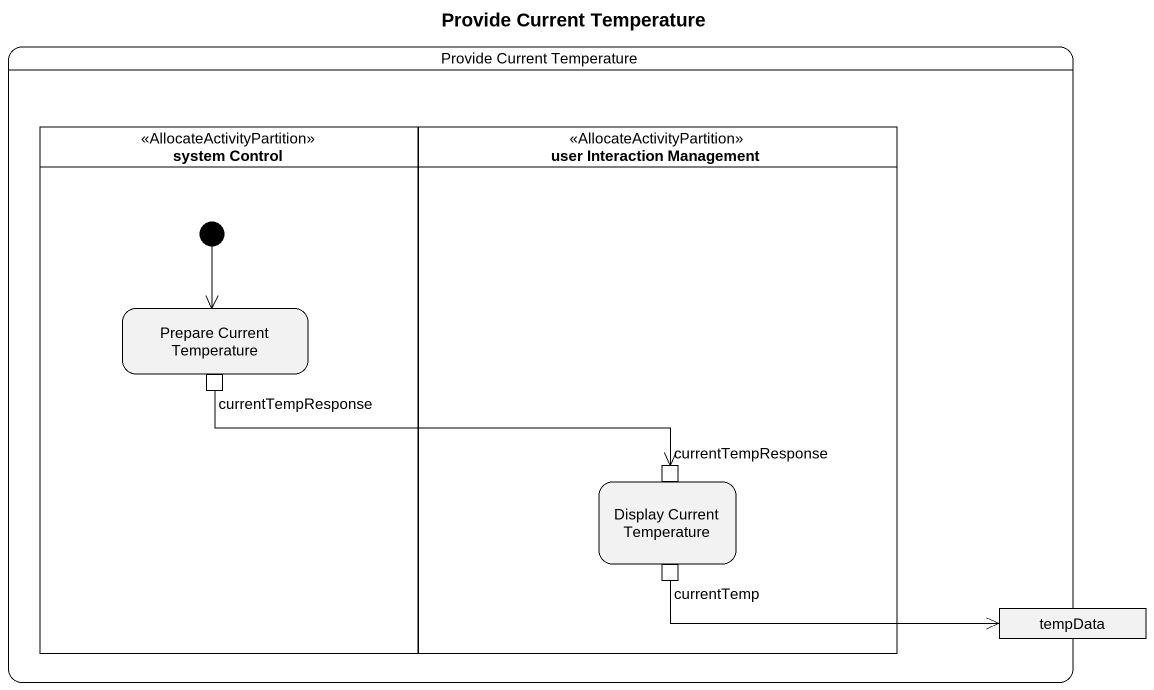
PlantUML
@startuml
title Provide Current Temperature
hide empty description
state "Provide Current Temperature" as Provide_Current_Temperature {
  state "system Control" as system_Control <<AllocateActivityPartition>> {
    state "Prepare Current Temperature" as Prepare_Current_Temperature {
      state currentTempResponse <<outputPin>>
    }
    [*] --> Prepare_Current_Temperature
  }
  state "user Interaction Management" as user_Interaction_Management <<AllocateActivityPartition>> {
    state "Display Current Temperature" as Display_Current_Temperature {
      state "currentTempResponse" as currentTempResponse_2 <<inputPin>>
      state currentTemp <<outputPin>>
    }
  }
  state tempData <<object>>
}
currentTempResponse -right-> currentTempResponse_2
currentTemp -right-> tempData
@enduml
